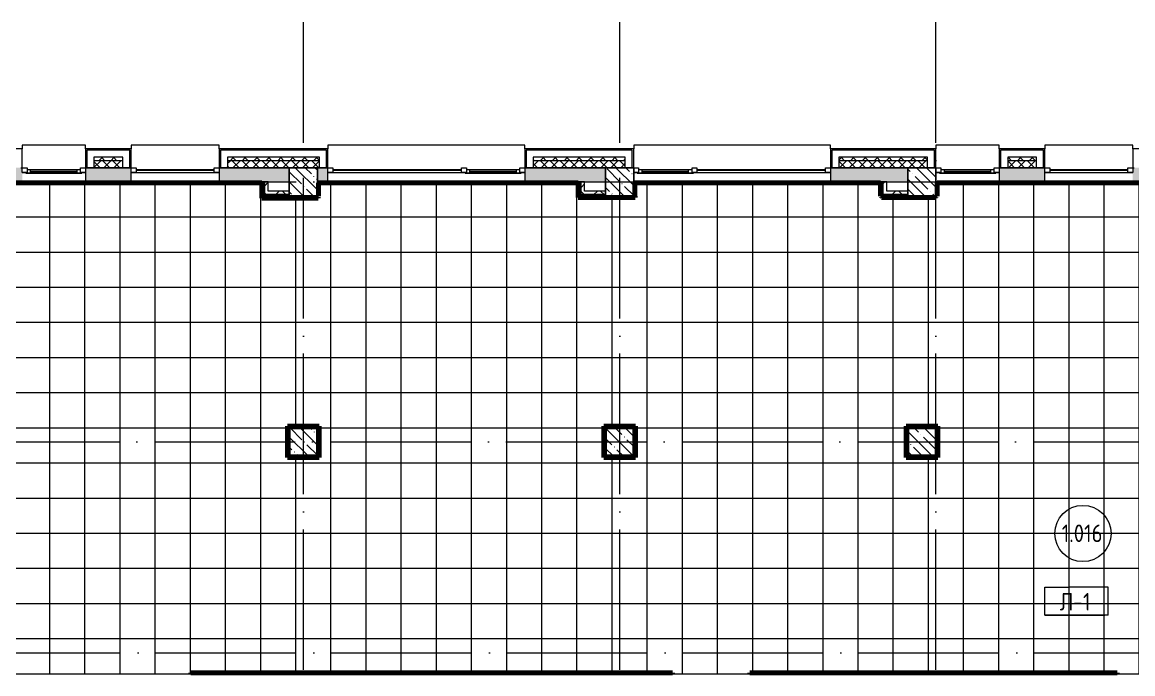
# Model space of a CAD drawing. Header units: millimetres. Extents: x -4370 to 196781, y -4577 to 61202.
# Drawn here: x 37050 to 52850, y 51375 to 60645 of the extents above; entities that cross this region are included whole.
import ezdxf

# ---------------------------------------------------------------- set-up
doc = ezdxf.new("R2010")
doc.units = ezdxf.units.MM
doc.linetypes.add('ADSK_Линия сетки', pattern=[2500, 2000, -250, 0, -250])
for name, color, linetype, lineweight in [('A-AREA-____-IDEN', 2, 'Continuous', 20), ('A-FLOR-____-IDEN', 11, 'Continuous', 20), ('A-FLOR-____-PATT', 8, 'Continuous', 9), ('A-GLAZ-____-MCUT', 151, 'Continuous', 9), ('A-GLAZ-____-OTLN', 151, 'Continuous', 9), ('A-WALL-____-MCUT', 113, 'Continuous', 9), ('A-WALL-____-PATT', 111, 'Continuous', 9), ('A-WALL-FNSH-MCUT', 113, 'Continuous', 9), ('I-WALL-____-OTLN', 2, 'Continuous', 9), ('S-COLS-____-MCUT', 52, 'Continuous', 9), ('S-COLS-____-OTLN', 52, 'Continuous', 9), ('S-GRID-____-OTLN', 1, 'Continuous', 9)]:
    doc.layers.add(name, color=color, linetype=linetype, lineweight=lineweight)
doc.styles.add('GOST Common_1', font='GOST_Common.ttf', dxfattribs={"width": 0.9, "height": 250})
pattern_1 = [(135, (0, 0), (-142.5612, -142.5612), []), (135, (142.56, 0), (-142.5612, -142.5612), [252.016, -50.403, 3.353, -47.05])]
pattern_2 = [(45, (0, 0), (-141.42136, 141.42136), []), (135, (0, 0), (-141.42136, -141.42136), [])]

# ---------------------------------------------------------------- blocks, each defined once
blk = doc.blocks.new('Окно_СКБ_2Ст1 - Окно_СКБ_2Ст_2800_ОК11Л-29018712-О_АИ_ПП_0_000_Целиком')
at = {"layer": 'A-GLAZ-____-MCUT', "color": 90}
for p, q in [((-1400, -195), (-1400, -125)), ((-1400, -125), (-1330, -125)), ((-1330, -125), (-1330, -195)), ((-570, -155), (-1330, -155)), ((-1330, -155), (-1330, -195)), ((-1280, -205), (-1280, -155)), ((-620, -205), (-620, -155)), ((-570, -195), (-570, -125)), ((-570, -125), (-500, -125)), ((-570, -195), (-570, -155)), ((-500, -125), (-500, -195)), ((1330, -195), (1330, -125)), ((1330, -125), (1400, -125)), ((1400, -125), (1400, -195)), ((-1330, -195), (-1400, -195)), ((-1330, -195), (-1350, -195)), ((-1350, -195), (-1350, -205)), ((-1350, -205), (-550, -205)), ((-550, -205), (-1350, -205)), ((-500, -195), (-570, -195)), ((-550, -195), (-570, -195)), ((-550, -205), (-550, -195)), ((1400, -195), (1330, -195))]:
    blk.add_line(p, q, dxfattribs=at)
at = {"layer": 'A-GLAZ-____-MCUT', "color": 10, "lineweight": 5}
for p, q in [((1330, -155), (-500, -155)), ((-1280, -175), (-620, -175)), ((-620, -185), (-1280, -185)), ((1330, -165), (-500, -165))]:
    blk.add_line(p, q, dxfattribs=at)
at = {"layer": 'A-GLAZ-____-OTLN', "color": 10, "lineweight": 5}
for p, q in [((-1400, -195), (-1350, -195)), ((-550, -195), (1400, -195))]:
    blk.add_line(p, q, dxfattribs=at)
blk = doc.blocks.new('Окно_СКБ_1Ст1 - 120_Окно_СКБ_1Ст_900_ОК3л-V5-О_АИ_ПП_0_000_Целиком')
at = {"layer": 'A-GLAZ-____-MCUT', "color": 90}
for p, q in [((-450, -195), (-450, -125)), ((-450, -125), (-380, -125)), ((-380, -125), (-380, -195)), ((380, -155), (-380, -155)), ((-380, -155), (-380, -195)), ((-330, -205), (-330, -155)), ((330, -205), (330, -155)), ((380, -195), (380, -125)), ((380, -125), (450, -125)), ((380, -195), (380, -155)), ((450, -125), (450, -195)), ((-380, -195), (-450, -195)), ((-380, -195), (-400, -195)), ((-400, -195), (-400, -205)), ((-400, -205), (400, -205)), ((400, -205), (-400, -205)), ((450, -195), (380, -195)), ((400, -195), (380, -195)), ((400, -205), (400, -195))]:
    blk.add_line(p, q, dxfattribs=at)
at = {"layer": 'A-GLAZ-____-MCUT', "color": 10, "lineweight": 5}
for p, q in [((-330, -175), (330, -175)), ((330, -185), (-330, -185))]:
    blk.add_line(p, q, dxfattribs=at)
at = {"layer": 'A-GLAZ-____-OTLN', "color": 10, "lineweight": 5}
for p, q in [((-450, -195), (-400, -195)), ((400, -195), (450, -195))]:
    blk.add_line(p, q, dxfattribs=at)
blk = doc.blocks.new('Окно_СКБ_1Ст1 - 120_Окно_СКБ_1Ст_1250_ОК14Л-29018784-О_АИ_ПП_0_000_Целиком')
at = {"layer": 'A-GLAZ-____-MCUT', "color": 90}
for p, q in [((-625, -195), (-625, -125)), ((-625, -125), (-555, -125)), ((-555, -125), (-555, -195)), ((555, -195), (555, -125)), ((555, -125), (625, -125)), ((625, -125), (625, -195)), ((-555, -195), (-625, -195)), ((625, -195), (555, -195))]:
    blk.add_line(p, q, dxfattribs=at)
at = {"layer": 'A-GLAZ-____-MCUT', "color": 10, "lineweight": 5}
for p, q in [((555, -155), (-555, -155)), ((555, -165), (-555, -165))]:
    blk.add_line(p, q, dxfattribs=at)
at = {"layer": 'A-GLAZ-____-OTLN', "color": 10, "lineweight": 5}
blk.add_line((-625, -195), (625, -195), dxfattribs=at)
blk = doc.blocks.new('Окно_СКБ_2Ст1 - Окно_СКБ_2Ст_2800_ОК11-29018754-О_АИ_ПП_0_000_Целиком')
at = {"layer": 'A-GLAZ-____-MCUT', "color": 90}
for p, q in [((-1400, -195), (-1400, -125)), ((-1400, -125), (-1330, -125)), ((-1330, -125), (-1330, -195)), ((500, -195), (500, -125)), ((500, -125), (570, -125)), ((570, -125), (570, -195)), ((1330, -155), (570, -155)), ((570, -155), (570, -195)), ((620, -205), (620, -155)), ((1280, -205), (1280, -155)), ((1330, -195), (1330, -125)), ((1330, -125), (1400, -125)), ((1330, -195), (1330, -155)), ((1400, -125), (1400, -195)), ((-1330, -195), (-1400, -195)), ((570, -195), (500, -195)), ((570, -195), (550, -195)), ((550, -195), (550, -205)), ((550, -205), (1350, -205)), ((1350, -205), (550, -205)), ((1400, -195), (1330, -195)), ((1350, -195), (1330, -195)), ((1350, -205), (1350, -195))]:
    blk.add_line(p, q, dxfattribs=at)
at = {"layer": 'A-GLAZ-____-MCUT', "color": 10, "lineweight": 5}
for p, q in [((500, -155), (-1330, -155)), ((500, -165), (-1330, -165)), ((620, -175), (1280, -175)), ((1280, -185), (620, -185))]:
    blk.add_line(p, q, dxfattribs=at)
at = {"layer": 'A-GLAZ-____-OTLN', "color": 10, "lineweight": 5}
for p, q in [((-1400, -195), (550, -195)), ((1350, -195), (1400, -195))]:
    blk.add_line(p, q, dxfattribs=at)
blk = doc.blocks.new('Окно_СКБ_1Ст1 - 120_Окно_СКБ_1Ст_900_ОК3л-29018700-О_АИ_ПП_0_000_Целиком')
at = {"layer": 'A-GLAZ-____-MCUT', "color": 90}
for p, q in [((-450, -195), (-450, -125)), ((-450, -125), (-380, -125)), ((-380, -125), (-380, -195)), ((380, -155), (-380, -155)), ((-380, -155), (-380, -195)), ((-330, -205), (-330, -155)), ((330, -205), (330, -155)), ((380, -195), (380, -125)), ((380, -125), (450, -125)), ((380, -195), (380, -155)), ((450, -125), (450, -195)), ((-380, -195), (-450, -195)), ((-380, -195), (-400, -195)), ((-400, -195), (-400, -205)), ((-400, -205), (400, -205)), ((400, -205), (-400, -205)), ((450, -195), (380, -195)), ((400, -195), (380, -195)), ((400, -205), (400, -195))]:
    blk.add_line(p, q, dxfattribs=at)
at = {"layer": 'A-GLAZ-____-MCUT', "color": 10, "lineweight": 5}
for p, q in [((-330, -175), (330, -175)), ((330, -185), (-330, -185))]:
    blk.add_line(p, q, dxfattribs=at)
at = {"layer": 'A-GLAZ-____-OTLN', "color": 10, "lineweight": 5}
for p, q in [((-450, -195), (-400, -195)), ((400, -195), (450, -195))]:
    blk.add_line(p, q, dxfattribs=at)
blk = doc.blocks.new('Окно_СКБ_1Ст1 - 120_Окно_СКБ_1Ст_1250_ОК14Л-V8-О_АИ_ПП_0_000_Целиком')
at = {"layer": 'A-GLAZ-____-MCUT', "color": 90}
for p, q in [((-625, -195), (-625, -125)), ((-625, -125), (-555, -125)), ((-555, -125), (-555, -195)), ((555, -195), (555, -125)), ((555, -125), (625, -125)), ((625, -125), (625, -195)), ((-555, -195), (-625, -195)), ((625, -195), (555, -195))]:
    blk.add_line(p, q, dxfattribs=at)
at = {"layer": 'A-GLAZ-____-MCUT', "color": 10, "lineweight": 5}
for p, q in [((555, -155), (-555, -155)), ((555, -165), (-555, -165))]:
    blk.add_line(p, q, dxfattribs=at)
at = {"layer": 'A-GLAZ-____-OTLN', "color": 10, "lineweight": 5}
blk.add_line((-625, -195), (625, -195), dxfattribs=at)
blk = doc.blocks.new('WNW_Отлив1 - Отлив_металлический 2-28596055-О_АИ_ПП_0_000_Целиком')
at = {"layer": 'A-GLAZ-____-OTLN', "color": 10, "lineweight": 5}
for p, q in [((450, 320), (-450, 320)), ((-450, 320), (-450, 270)), ((450, 270), (450, 320))]:
    blk.add_line(p, q, dxfattribs=at)
blk = doc.blocks.new('WNW_Отлив1 - Отлив_металлический 2-28596384-О_АИ_ПП_0_000_Целиком')
at = {"layer": 'A-GLAZ-____-OTLN', "color": 10, "lineweight": 5}
for p, q in [((1400, 320), (-1400, 320)), ((-1400, 320), (-1400, 270)), ((1400, 270), (1400, 320))]:
    blk.add_line(p, q, dxfattribs=at)
blk = doc.blocks.new('WNW_Отлив1 - Отлив_металлический 2-28598996-О_АИ_ПП_0_000_Целиком')
at = {"layer": 'A-GLAZ-____-OTLN', "color": 10, "lineweight": 5}
for p, q in [((625, 320), (-625, 320)), ((-625, 320), (-625, 270)), ((625, 270), (625, 320))]:
    blk.add_line(p, q, dxfattribs=at)
blk = doc.blocks.new('BSC_Колонна _Прямоугольная - 400x400-V22-О_АИ_ПП_0_000_Целиком')
at = {"layer": 'S-COLS-____-OTLN', "lineweight": 5}
h = blk.add_hatch(dxfattribs=at)
h.set_pattern_fill('FP_47', color=256, style=0, pattern_type=2)
h.set_pattern_definition([(135, (-41049.98, -54675), (-142.5619, -142.5619), []), (135, (-40907.42, -54675), (-142.5619, -142.5619), [252.016, -50.403, 3.353, -47.05])])
h.paths.add_polyline_path([(-200, -200), (200, -200), (200, 200), (-200, 200), (-200, 125)])
at = {"layer": 'S-COLS-____-MCUT', "color": 130, "lineweight": 25}
for p, q in [((200, 200), (-200, 200)), ((-200, 200), (-200, -200)), ((200, -200), (200, 200)), ((-200, -200), (200, -200))]:
    blk.add_line(p, q, dxfattribs=at)
blk = doc.blocks.new('BSC_Колонна _Прямоугольная - 400x400-V23-О_АИ_ПП_0_000_Целиком')
at = {"layer": 'S-COLS-____-OTLN', "lineweight": 5}
h = blk.add_hatch(dxfattribs=at)
h.set_pattern_fill('FP_48', color=256, style=0, pattern_type=2)
h.set_pattern_definition([(135, (-45549.98, -54675), (-142.5619, -142.5619), []), (135, (-45407.42, -54675), (-142.5619, -142.5619), [252.016, -50.403, 3.353, -47.05])])
h.paths.add_polyline_path([(-200, -200), (200, -200), (200, 200), (-200, 200), (-200, 125)])
at = {"layer": 'S-COLS-____-MCUT', "color": 130, "lineweight": 25}
for p, q in [((200, 200), (-200, 200)), ((-200, 200), (-200, -200)), ((200, -200), (200, 200)), ((-200, -200), (200, -200))]:
    blk.add_line(p, q, dxfattribs=at)
blk = doc.blocks.new('BSC_Колонна _Прямоугольная - 400x400-V24-О_АИ_ПП_0_000_Целиком')
at = {"layer": 'S-COLS-____-OTLN', "lineweight": 5}
h = blk.add_hatch(dxfattribs=at)
h.set_pattern_fill('FP_49', color=256, style=0, pattern_type=2)
h.set_pattern_definition([(135, (-49849.98, -54675), (-142.5619, -142.5619), []), (135, (-49707.42, -54675), (-142.5619, -142.5619), [252.016, -50.403, 3.353, -47.05])])
h.paths.add_polyline_path([(-200, -200), (200, -200), (200, 200), (-200, 200), (-200, 125)])
at = {"layer": 'S-COLS-____-MCUT', "color": 130, "lineweight": 25}
for p, q in [((200, 200), (-200, 200)), ((-200, 200), (-200, -200)), ((200, -200), (200, 200)), ((-200, -200), (200, -200))]:
    blk.add_line(p, q, dxfattribs=at)
blk = doc.blocks.new('0083_СОШ675_АР_R22_rvt-1-О_АИ_ПП_0_000_Целиком')
at = {"layer": 'A-WALL-____-PATT', "lineweight": 5}
h = blk.add_hatch(dxfattribs=at)
h.set_pattern_fill('FP_1', color=10, style=0, pattern_type=2)
h.set_pattern_definition([(135, (0, 0), (-84.85281, -84.85281), []), (225, (0, 0), (84.85281, -84.85281), [])])
h.paths.add_polyline_path([(69058, 58675), (69260, 58675), (69260, 58725), (63140, 58725), (63140, 58675), (67816, 58675)])
h.paths.add_polyline_path([(61700, 58675), (61700, 58725), (61290, 58725), (61290, 58675), (61607, 58675)])
h.paths.add_polyline_path([(60150, 58675), (60150, 58725), (52970, 58725), (52970, 58675), (59123, 58675)])
h.paths.add_polyline_path([(51480, 58675), (51480, 58725), (51070, 58725), (51070, 58675)])
h.paths.add_polyline_path([(49809, 58675), (49930, 58675), (49930, 58725), (48670, 58725), (48670, 58675), (49188, 58675)])
h.paths.add_polyline_path([(45630, 58675), (45630, 58725), (44320, 58725), (44320, 58675), (45462, 58675)])
h.paths.add_polyline_path([(41115, 58675), (41280, 58675), (41280, 58725), (39970, 58725), (39970, 58675), (40494, 58675)])
h.paths.add_polyline_path([(35620, 58675), (36930, 58675), (36930, 58725), (35620, 58725)])
h.paths.add_polyline_path([(38070, 58675), (38480, 58675), (38480, 58725), (38070, 58725)])
h.paths.add_polyline_path([(32580, 58675), (32580, 58725), (31270, 58725), (31270, 58675), (31801, 58675)])
h.paths.add_polyline_path([(28230, 58675), (28230, 58725), (24015, 58725), (24015, 58675), (28075, 58675)])
h.paths.add_polyline_path([(22525, 58675), (22525, 58725), (22025, 58725), (22025, 58675), (22487, 58675)])
h.paths.add_polyline_path([(20885, 58675), (20885, 58725), (13340, 58725), (13340, 58675), (19382, 58675)])
h = blk.add_hatch(dxfattribs=at)
h.set_pattern_fill('FP_6', color=10, style=0, pattern_type=2)
h.set_pattern_definition([(45, (0, 0), (-70.71068, 70.71068), []), (135, (0, 0), (-70.71068, -70.71068), [])])
h.paths.add_polyline_path([(69260, 58575), (69260, 58675), (63140, 58675), (63140, 58575), (69058, 58575)])
h.paths.add_polyline_path([(61700, 58575), (61700, 58675), (61290, 58675), (61290, 58575), (61607, 58575)])
h.paths.add_polyline_path([(60150, 58575), (60150, 58675), (52970, 58675), (52970, 58575), (59250, 58575)])
h.paths.add_polyline_path([(51070, 58575), (51480, 58575), (51480, 58675), (51070, 58675)])
h.paths.add_polyline_path([(49809, 58575), (49930, 58575), (49930, 58675), (48670, 58675), (48670, 58575), (49650, 58575)])
h.paths.add_polyline_path([(45630, 58575), (45630, 58675), (44320, 58675), (44320, 58575), (45462, 58575)])
h.paths.add_polyline_path([(40850, 58575), (41280, 58575), (41280, 58675), (39970, 58675), (39970, 58575), (40494, 58575)])
h.paths.add_polyline_path([(38070, 58575), (38480, 58575), (38480, 58675), (38070, 58675)])
h.paths.add_polyline_path([(36350, 58575), (36930, 58575), (36930, 58675), (35620, 58675), (35620, 58575), (36148, 58575)])
h.paths.add_polyline_path([(32580, 58575), (32580, 58675), (31270, 58675), (31270, 58575), (31801, 58575)])
h.paths.add_polyline_path([(28230, 58575), (28230, 58675), (24015, 58675), (24015, 58575), (28075, 58575)])
h.paths.add_polyline_path([(22025, 58575), (22525, 58575), (22525, 58675), (22025, 58675)])
h.paths.add_polyline_path([(20885, 58575), (20885, 58675), (13500, 58675), (13500, 58575), (19382, 58575)])
h = blk.add_hatch(dxfattribs=at)
h.set_pattern_fill('FP_5', color=10, style=0, pattern_type=2)
h.set_pattern_definition([(50, (0, 0), (364.3679, -31.8783), [38.1, -419.1]), (355, (0, 0), (-70.4859, 382.1133), [30.48, -335.28]), (100.451, (30.36, -2.66), (293.885, 350.2334), [32.38, -356.18]), (46.184, (0, 101.6), (542.1585, -84.0858), [57.15, -628.65]), (96.636, (45.2, 94.6), (474.805, 494.8554), [48.57, -534.27]), (351.184, (0, 101.6), (474.8102, 494.85), [45.72, -502.92]), (21, (50.8, 76.2), (303.2285, -204.5305), [38.1, -419.1]), (326, (50.8, 76.2), (123.6039, 368.376), [30.48, -335.28]), (71.451, (76.07, 59.16), (426.8341, 163.8427), [32.38, -356.18]), (37.5, (0, 0), (6.17665, 169.11015), [16.764, -314.452, 16.764, -323.596, -336.55]), (37.5, (0, 0), (6.17665, 169.11015), [-671.576, 16.764, -319.786]), (7.5, (0, 0), (133.63888, 200.3615), [16.764, -177.292, 16.764, -306.832, -128.27]), (7.5, (0, 0), (133.63888, 200.3615), [-517.652, 16.764, -111.506]), (327.5, (-113.28, 0), (271.18182, -11.45836), [16.764, -110.236, 16.764, -379.476, -525.78]), (327.5, (-113.28, 0), (271.18182, -11.45836), [-523.24, 16.764, -509.016]), (317.5, (-164.08, 0), (296.2585, 50.85285), [16.764, -148.336, 16.764, -246.38, -373.38]), (317.5, (-164.08, 0), (296.2585, 50.85285), [-428.244, 16.764, -356.616])])
h.paths.add_polyline_path([(69050, 58375), (69050, 58575), (63750, 58575), (63750, 58375), (67816, 58375)])
h.paths.add_polyline_path([(63350, 58375), (63350, 58575), (63020, 58575), (63020, 58375), (63159, 58375)])
h.paths.add_polyline_path([(61820, 58375), (61820, 58575), (61170, 58575), (61170, 58375), (61665, 58375)])
h.paths.add_polyline_path([(60270, 58375), (60270, 58575), (59250, 58575), (59250, 58375)])
h.paths.add_polyline_path([(58850, 58375), (58850, 58575), (54750, 58575), (54750, 58375), (56639, 58375)])
h.paths.add_polyline_path([(54350, 58375), (54350, 58575), (52850, 58575), (52850, 58375), (54155, 58375)])
h.paths.add_polyline_path([(51600, 58375), (51600, 58575), (50950, 58575), (50950, 58375), (51050, 58375)])
h.paths.add_polyline_path([(49650, 58375), (49650, 58575), (48550, 58575), (48550, 58375), (49188, 58375)])
h.paths.add_polyline_path([(45350, 58375), (45350, 58575), (44200, 58575), (44200, 58375), (44220, 58375)])
h.paths.add_polyline_path([(41400, 58375), (41400, 58575), (41250, 58575), (41250, 58375)])
h.paths.add_polyline_path([(40850, 58375), (40850, 58575), (39850, 58575), (39850, 58375), (40494, 58375)])
h.paths.add_polyline_path([(38600, 58375), (38600, 58575), (37950, 58575), (37950, 58375), (38011, 58375)])
h.paths.add_polyline_path([(37050, 58375), (37050, 58575), (36350, 58575), (36350, 58375), (36769, 58375)])
h.paths.add_polyline_path([(35950, 58375), (35950, 58575), (35500, 58575), (35500, 58375), (35527, 58375)])
h.paths.add_polyline_path([(32700, 58375), (32700, 58575), (31725, 58575), (31725, 58375), (31801, 58375)])
h = blk.add_hatch(dxfattribs=at)
h.set_pattern_fill('FP_56', color=252, style=0, pattern_type=2)
h.set_pattern_definition(pattern_2)
h.paths.add_polyline_path([(40550, 58193), (40550, 58375), (40500, 58375), (40500, 58193)])
h = blk.add_hatch(dxfattribs=at)
h.set_pattern_fill('FP_56', color=252, style=0, pattern_type=2)
h.set_pattern_definition(pattern_2)
h.paths.add_polyline_path([(45050, 58193), (45050, 58375), (45000, 58375), (45000, 58193)])
h = blk.add_hatch(dxfattribs=at)
h.set_pattern_fill('FP_56', color=252, style=0, pattern_type=2)
h.set_pattern_definition(pattern_2)
h.paths.add_polyline_path([(49300, 58193), (49350, 58193), (49350, 58375), (49300, 58375), (49300, 58265)])
h = blk.add_hatch(dxfattribs=at)
h.set_pattern_fill('FP_56', color=252, style=0, pattern_type=2)
h.set_pattern_definition(pattern_2)
h.paths.add_polyline_path([(40850, 58193), (40850, 58243), (40550, 58243), (40550, 58193)])
h = blk.add_hatch(dxfattribs=at)
h.set_pattern_fill('FP_56', color=252, style=0, pattern_type=2)
h.set_pattern_definition(pattern_2)
h.paths.add_polyline_path([(45350, 58193), (45350, 58243), (45050, 58243), (45050, 58193)])
h = blk.add_hatch(dxfattribs=at)
h.set_pattern_fill('FP_56', color=252, style=0, pattern_type=2)
h.set_pattern_definition(pattern_2)
h.paths.add_polyline_path([(49650, 58193), (49650, 58243), (49350, 58243), (49350, 58193)])
at = {"layer": 'S-COLS-____-OTLN', "lineweight": 5}
h = blk.add_hatch(dxfattribs=at)
h.set_pattern_fill('FP_3', color=256, style=0, pattern_type=2)
h.set_pattern_definition(pattern_1)
h.paths.add_polyline_path([(40850, 58175), (41250, 58175), (41250, 58575), (40850, 58575), (40850, 58265)])
h = blk.add_hatch(dxfattribs=at)
h.set_pattern_fill('FP_3', color=256, style=0, pattern_type=2)
h.set_pattern_definition(pattern_1)
h.paths.add_polyline_path([(45350, 58175), (45750, 58175), (45750, 58575), (45350, 58575), (45350, 58265)])
h = blk.add_hatch(dxfattribs=at)
h.set_pattern_fill('FP_3', color=256, style=0, pattern_type=2)
h.set_pattern_definition(pattern_1)
h.paths.add_polyline_path([(49650, 58175), (50050, 58175), (50050, 58575), (49650, 58575), (49650, 58265)])
at = {"layer": 'A-WALL-____-MCUT', "color": 10, "lineweight": 5}
for p, q in [((37970, 58825), (37970, 58575)), ((38580, 58825), (37970, 58825)), ((38580, 58575), (38580, 58825)), ((39870, 58825), (39870, 58575)), ((41380, 58825), (39870, 58825)), ((41380, 58575), (41380, 58825)), ((44220, 58825), (44220, 58575)), ((45730, 58825), (44220, 58825)), ((45730, 58575), (45730, 58825)), ((48570, 58825), (48570, 58575)), ((50030, 58825), (48570, 58825)), ((50030, 58575), (50030, 58825)), ((50970, 58825), (50970, 58575)), ((51580, 58825), (50970, 58825)), ((51580, 58575), (51580, 58825)), ((38070, 58725), (38070, 58675)), ((38480, 58725), (38070, 58725)), ((38070, 58675), (38070, 58575)), ((38480, 58675), (38070, 58675)), ((38480, 58675), (38480, 58725)), ((38480, 58575), (38480, 58675)), ((39970, 58725), (39970, 58675)), ((41280, 58725), (39970, 58725)), ((39970, 58675), (39970, 58575)), ((41280, 58675), (39970, 58675)), ((41280, 58675), (41280, 58725)), ((41280, 58575), (41280, 58675)), ((44320, 58725), (44320, 58675)), ((45630, 58725), (44320, 58725)), ((44320, 58675), (44320, 58575)), ((45630, 58675), (44320, 58675)), ((45630, 58675), (45630, 58725)), ((45630, 58575), (45630, 58675)), ((48670, 58725), (48670, 58675)), ((49930, 58725), (48670, 58725)), ((48670, 58675), (48670, 58575)), ((49930, 58675), (48670, 58675)), ((49930, 58675), (49930, 58725)), ((49930, 58575), (49930, 58675)), ((51070, 58725), (51070, 58675)), ((51480, 58725), (51070, 58725)), ((51070, 58675), (51070, 58575)), ((51480, 58675), (51070, 58675)), ((51480, 58675), (51480, 58725)), ((51480, 58575), (51480, 58675)), ((40850, 58375), (40850, 58575)), ((41250, 58575), (41250, 58375)), ((45350, 58375), (45350, 58575)), ((49650, 58375), (49650, 58575)), ((40487, 58181), (40487, 58375)), ((44987, 58181), (44987, 58375)), ((49287, 58181), (49287, 58375)), ((40500, 58181), (40487, 58181)), ((40550, 58181), (40500, 58181)), ((40850, 58181), (40550, 58181)), ((45000, 58181), (44987, 58181)), ((45050, 58181), (45000, 58181)), ((45350, 58181), (45050, 58181)), ((49300, 58181), (49287, 58181)), ((49350, 58181), (49300, 58181)), ((49650, 58181), (49350, 58181))]:
    blk.add_line(p, q, dxfattribs=at)
at = {"layer": 'A-WALL-____-MCUT', "color": 50, "lineweight": 13}
for p, q in [((37030, 58575), (37050, 58575)), ((37950, 58575), (37950, 58375)), ((37970, 58575), (37950, 58575)), ((37950, 58575), (37970, 58575)), ((38070, 58575), (37970, 58575)), ((37970, 58575), (38070, 58575)), ((38480, 58575), (38070, 58575)), ((38070, 58575), (38480, 58575)), ((38580, 58575), (38480, 58575)), ((38480, 58575), (38580, 58575)), ((38600, 58575), (38580, 58575)), ((38580, 58575), (38600, 58575)), ((38600, 58375), (38600, 58575)), ((39850, 58575), (39850, 58375)), ((39870, 58575), (39850, 58575)), ((39850, 58575), (39870, 58575)), ((39970, 58575), (39870, 58575)), ((39870, 58575), (39970, 58575)), ((40850, 58575), (39970, 58575)), ((39970, 58575), (40850, 58575)), ((41280, 58575), (41250, 58575)), ((41250, 58575), (41280, 58575)), ((41380, 58575), (41280, 58575)), ((41280, 58575), (41380, 58575)), ((41400, 58575), (41380, 58575)), ((41380, 58575), (41400, 58575)), ((41400, 58375), (41400, 58575)), ((44200, 58575), (44200, 58375)), ((44220, 58575), (44200, 58575)), ((44200, 58575), (44220, 58575)), ((44320, 58575), (44220, 58575)), ((44220, 58575), (44320, 58575)), ((45350, 58575), (44320, 58575)), ((44320, 58575), (45350, 58575)), ((48550, 58575), (48550, 58375)), ((48570, 58575), (48550, 58575)), ((48550, 58575), (48570, 58575)), ((48670, 58575), (48570, 58575)), ((48570, 58575), (48670, 58575)), ((49650, 58575), (48670, 58575)), ((48670, 58575), (49650, 58575)), ((50950, 58575), (50950, 58375)), ((50970, 58575), (50950, 58575)), ((50950, 58575), (50970, 58575)), ((51070, 58575), (50970, 58575)), ((50970, 58575), (51070, 58575)), ((51480, 58575), (51070, 58575)), ((51070, 58575), (51480, 58575)), ((51580, 58575), (51480, 58575)), ((51480, 58575), (51580, 58575)), ((51600, 58575), (51580, 58575)), ((51580, 58575), (51600, 58575)), ((51600, 58375), (51600, 58575)), ((52850, 58575), (52870, 58575)), ((37950, 58375), (38600, 58375)), ((39850, 58375), (40850, 58375)), ((40550, 58375), (40500, 58375)), ((40500, 58193), (40500, 58375)), ((40550, 58243), (40550, 58375)), ((41250, 58375), (41400, 58375)), ((44200, 58375), (45350, 58375)), ((45050, 58375), (45000, 58375)), ((45000, 58193), (45000, 58375)), ((45050, 58243), (45050, 58375)), ((48550, 58375), (49650, 58375)), ((49350, 58375), (49300, 58375)), ((49300, 58193), (49300, 58375)), ((49350, 58243), (49350, 58375)), ((50950, 58375), (51600, 58375)), ((40550, 58193), (40500, 58193)), ((40850, 58243), (40550, 58243)), ((40850, 58193), (40550, 58193)), ((40850, 58193), (40850, 58243)), ((45050, 58193), (45000, 58193)), ((45350, 58243), (45050, 58243)), ((45350, 58193), (45050, 58193)), ((45350, 58193), (45350, 58243)), ((49350, 58193), (49300, 58193)), ((49650, 58243), (49350, 58243)), ((49650, 58193), (49350, 58193)), ((49650, 58193), (49650, 58243))]:
    blk.add_line(p, q, dxfattribs=at)
at = {"layer": 'A-WALL-____-MCUT', "color": 90}
for p, q in [((40850, 58575), (41250, 58575)), ((45350, 58575), (45630, 58575)), ((49650, 58575), (49930, 58575))]:
    blk.add_line(p, q, dxfattribs=at)
at = {"layer": 'A-WALL-FNSH-MCUT', "color": 90}
for p, q in [((37050, 58845), (35500, 58845)), ((37050, 58575), (37050, 58845)), ((38600, 58845), (37950, 58845)), ((37950, 58845), (37950, 58575)), ((38600, 58575), (38600, 58845)), ((41400, 58845), (39850, 58845)), ((39850, 58845), (39850, 58575)), ((41400, 58575), (41400, 58845)), ((45750, 58845), (44200, 58845)), ((44200, 58845), (44200, 58575)), ((45750, 58575), (45750, 58845)), ((50050, 58845), (48550, 58845)), ((48550, 58845), (48550, 58575)), ((50050, 58575), (50050, 58845)), ((51600, 58845), (50950, 58845)), ((50950, 58845), (50950, 58575)), ((51600, 58575), (51600, 58845)), ((60270, 58845), (52850, 58845)), ((52850, 58845), (52850, 58575)), ((45630, 58575), (45730, 58575)), ((45730, 58575), (45750, 58575)), ((49930, 58575), (50030, 58575)), ((50030, 58575), (50050, 58575)), ((40475, 58375), (40475, 58168)), ((40487, 58375), (40475, 58375)), ((40500, 58375), (40487, 58375)), ((44975, 58375), (44975, 58168)), ((44987, 58375), (44975, 58375)), ((45000, 58375), (44987, 58375)), ((49275, 58375), (49275, 58168)), ((49287, 58375), (49275, 58375)), ((49300, 58375), (49287, 58375)), ((40475, 58168), (40487, 58168)), ((40487, 58168), (40500, 58168)), ((40500, 58168), (40550, 58168)), ((40550, 58168), (40850, 58168)), ((40850, 58181), (40850, 58193)), ((40850, 58168), (40850, 58181)), ((44975, 58168), (44987, 58168)), ((44987, 58168), (45000, 58168)), ((45000, 58168), (45050, 58168)), ((45050, 58168), (45350, 58168)), ((45350, 58181), (45350, 58193)), ((45350, 58168), (45350, 58181)), ((49275, 58168), (49287, 58168)), ((49287, 58168), (49300, 58168)), ((49300, 58168), (49350, 58168)), ((49350, 58168), (49650, 58168)), ((49650, 58181), (49650, 58193)), ((49650, 58168), (49650, 58181))]:
    blk.add_line(p, q, dxfattribs=at)
at = {"layer": 'I-WALL-____-OTLN', "color": 90}
for p, q in [((37950, 58375), (37050, 58375)), ((44200, 58375), (41400, 58375)), ((50950, 58375), (50051, 58375)), ((52850, 58375), (51600, 58375))]:
    blk.add_line(p, q, dxfattribs=at)
at = {"layer": 'S-COLS-____-MCUT', "color": 130, "lineweight": 25}
for p, q in [((41250, 58575), (40850, 58575)), ((45750, 58575), (45350, 58575)), ((45750, 58175), (45750, 58575)), ((50050, 58575), (49650, 58575)), ((50050, 58175), (50050, 58575)), ((40850, 58375), (40850, 58175)), ((41250, 58175), (41250, 58375)), ((45350, 58375), (45350, 58175)), ((49650, 58375), (49650, 58175)), ((40850, 58175), (41250, 58175)), ((45350, 58175), (45750, 58175)), ((49650, 58175), (50050, 58175))]:
    blk.add_line(p, q, dxfattribs=at)
at = {"layer": 'S-COLS-____-OTLN', "color": 90}
for p, q in [((40850, 58575), (40850, 58375)), ((41250, 58375), (41250, 58575)), ((45350, 58575), (45350, 58375)), ((49650, 58575), (49650, 58375))]:
    blk.add_line(p, q, dxfattribs=at)
at = {"layer": 'A-GLAZ-____-OTLN', "color": 90, "lineweight": 9}
for name, p in [('WNW_Отлив1 - Отлив_металлический 2-28596055-О_АИ_ПП_0_000_Целиком', (37500, 58575)), ('WNW_Отлив1 - Отлив_металлический 2-28598996-О_АИ_ПП_0_000_Целиком', (39225, 58575)), ('WNW_Отлив1 - Отлив_металлический 2-28596384-О_АИ_ПП_0_000_Целиком', (42800, 58575)), ('WNW_Отлив1 - Отлив_металлический 2-28596384-О_АИ_ПП_0_000_Целиком', (47150, 58575)), ('WNW_Отлив1 - Отлив_металлический 2-28596055-О_АИ_ПП_0_000_Целиком', (50500, 58575)), ('WNW_Отлив1 - Отлив_металлический 2-28598996-О_АИ_ПП_0_000_Целиком', (52225, 58575)), ('Окно_СКБ_1Ст1 - 120_Окно_СКБ_1Ст_900_ОК3л-V5-О_АИ_ПП_0_000_Целиком', (37500, 58700)), ('Окно_СКБ_1Ст1 - 120_Окно_СКБ_1Ст_1250_ОК14Л-29018784-О_АИ_ПП_0_000_Целиком', (39225, 58700)), ('Окно_СКБ_2Ст1 - Окно_СКБ_2Ст_2800_ОК11-29018754-О_АИ_ПП_0_000_Целиком', (42800, 58700)), ('Окно_СКБ_2Ст1 - Окно_СКБ_2Ст_2800_ОК11Л-29018712-О_АИ_ПП_0_000_Целиком', (47150, 58700)), ('Окно_СКБ_1Ст1 - 120_Окно_СКБ_1Ст_900_ОК3л-29018700-О_АИ_ПП_0_000_Целиком', (50500, 58700)), ('Окно_СКБ_1Ст1 - 120_Окно_СКБ_1Ст_1250_ОК14Л-V8-О_АИ_ПП_0_000_Целиком', (52225, 58700))]:
    blk.add_blockref(name, p, dxfattribs=at)
at = {"layer": 'S-COLS-____-OTLN', "color": 90, "lineweight": 9}
for name, p in [('BSC_Колонна _Прямоугольная - 400x400-V22-О_АИ_ПП_0_000_Целиком', (41050, 54675)), ('BSC_Колонна _Прямоугольная - 400x400-V23-О_АИ_ПП_0_000_Целиком', (45550, 54675)), ('BSC_Колонна _Прямоугольная - 400x400-V24-О_АИ_ПП_0_000_Целиком', (49850, 54675))]:
    blk.add_blockref(name, p, dxfattribs=at)
blk = doc.blocks.new('ADSK_Марка_Перекрытие - Типоразмер_ADSK_Марка-158127-О_АИ_ПП_0_000_Целиком')
at = {"layer": 'A-FLOR-____-IDEN'}
for p, q in [((-4.5, 4), (-1, 4)), ((-4.5, 0), (-4.5, 4)), ((4.5, 4), (-1, 4)), ((4.5, 0), (4.5, 4)), ((4.5, 0), (-4.5, 0)), ((-4.5, 0), (4, 0))]:
    blk.add_line(p, q, dxfattribs=at)
blk = doc.blocks.new('ADSK_Марка_Помещение_ОдноЗначение - Номер-159740-О_АИ_ПП_0_000_Целиком')
at = {"layer": 'A-AREA-____-IDEN'}
blk.add_circle((0, 0), 4, dxfattribs=at)

msp = doc.modelspace()

# ---------------------------------------------------------------- hatches: boundary and pattern name
at = {"layer": 'A-FLOR-____-PATT'}
h = msp.add_hatch(dxfattribs=at)
h.set_pattern_fill('FP_146', color=256, style=0, pattern_type=2)
h.set_pattern_definition([(0, (50942.5, 54875), (0, 500), []), (90, (50942.5, 54875), (-500, 3e-14), [])])
h.paths.add_polyline_path([(54550, 51375), (54550.03204, 51374.999414), (55397.141168, 51374.999414)])
h.paths.add_polyline_path([(57684.322171, 51374.999414), (57685, 51375), (57685, 51390), (69250, 51390), (69250, 54660.000586), (67790.022464, 54660.000586), (67790.022464, 54675), (66690.022464, 54675), (66690.022464, 54660.000586), (65920, 54660.000586), (65920, 54830), (64820, 54830), (64820, 54660.000586), (64295, 54660.000586), (64295, 57120.000586), (63334.978664, 57120.000586), (63334.978078, 58145.000586), (63021.949136, 58145.000586), (63021.949136, 58150.000586), (63011.949136, 58150.000586), (63011.949136, 58160.000586), (63006.949136, 58160.000586), (63006.949136, 58360), (61680, 58360), (61680, 58111.248535), (61665, 58111.248535), (61665, 57011.248535), (61680, 57011.248535), (61680, 54660.000586), (59265, 54660.000586), (59265, 54460), (58834.978078, 54460), (58834.978078, 54465), (58824.978078, 54465), (58824.978078, 54475), (58829.978078, 54475), (58829.978078, 54650.000586), (58264.616913, 54650.000586), (58264.616913, 54655.000586), (58259.616913, 54655.000586), (58259.616913, 54660.000586), (54765.038917, 54660.000586), (54765.038917, 54460), (54334.978078, 54460), (54334.978078, 54660.000586), (53465, 54660.000586), (53465, 58153.000586), (53204.695443, 58153.000586), (53204.695443, 58158.000586), (53194.695443, 58158.000586), (53194.695443, 58167.476906), (53189.695443, 58168.033284), (53189.695443, 58360), (50064.978078, 58360), (50063.974776, 58168.000586), (50059.978078, 58168.000586), (50059.978078, 58158.000586), (50049.978078, 58158.000586), (50049.978078, 58153.000586), (49274.73436, 58153.000586), (49274.73436, 58158.000586), (49264.73436, 58158.000586), (49264.73436, 58168.000586), (49259.73436, 58168.000586), (49259.73436, 58360.000586), (45765, 58360.000586), (45765, 58168.000586), (45769.756282, 58168.000586), (45769.756282, 58153.000586), (44959.756282, 58153.000586), (44959.756282, 58360), (41264.978078, 58360), (41264.978078, 58168.000586), (41259.978078, 58168.000586), (41259.978078, 58143.000586), (40459.73436, 58143.000586), (40459.73436, 58360), (36740.243718, 58360), (36740.243718, 58168.316538), (36735.243718, 58168), (36735.243718, 58158), (36725.243718, 58158), (36725.243718, 58153), (35559.756282, 58153), (35559.756282, 58360), (32650, 58360), (32650, 54374.999707), (32435, 54374.999707), (32435, 51675), (32650, 51674.999707), (32651.032219, 51390), (36949.978078, 51390), (36949.978078, 51375), (39449.978078, 51374.999414), (39449.978078, 51390), (46300, 51390), (46300, 51374.999414), (47400, 51374.999414), (47400, 51390), (52630, 51390), (52630, 51374.999414), (53730, 51374.999414), (53730, 51390), (55685, 51390), (55685.005729, 51375), (56639.039198, 51375)])
h.paths.add_polyline_path([(46069.98652, 51374.999414), (46070, 51375), (45770.6, 51375)])
h.paths.add_polyline_path([(49625, 54450), (49625, 54900), (50074.978078, 54900), (50074.978078, 54450), (49640, 54450)])
h.paths.add_polyline_path([(45775, 54450), (45325, 54450), (45325, 54900), (45775, 54900), (45775, 54465)])
h.paths.add_polyline_path([(41275, 54450), (40825, 54450), (40825, 54900), (41275, 54900), (41275, 54465)])
h.paths.add_polyline_path([(36320.01928, 54450), (35924.978078, 54450), (35924.978078, 54900), (36374.978078, 54900), (36374.978078, 54450), (36349.978078, 54450)])
h.paths.add_polyline_path([(63349.978078, 54460), (63335.009976, 54460), (63335.009976, 54875), (63340.009976, 54875), (63340.009976, 54885), (63350.009976, 54885), (63350.009976, 54890), (63750.009976, 54890), (63750.009976, 54885), (63760.009976, 54885), (63760.009976, 54875), (63765.009976, 54874.999414), (63765.009976, 54460), (63378.557199, 54460)])
h.paths.add_polyline_path([(59249.985156, 54475), (59249.998865, 54475.001135), (59249.978078, 54475)])
h.paths.add_polyline_path([(54750.038917, 54475), (54750.036646, 54475.002271), (54749.990093, 54475)])
h.paths.add_polyline_path([(36350, 58168), (36349.978078, 58175), (35950, 58175), (35950, 58168), (36349.978078, 58168)])
h.paths.add_polyline_path([(41249.978078, 58168.000586), (41249.978078, 58175), (40849.978078, 58175), (40849.978078, 58168.000586), (41249.129711, 58168.000586)])
h.paths.add_polyline_path([(50049.978078, 58168.000586), (50049.978078, 58175), (49649.978078, 58175), (49649.978078, 58168.000586), (50049.151586, 58168.000586)])
h.paths.add_polyline_path([(45350, 58168.000586), (45750, 58168.000586), (45749.978078, 58175), (45350, 58175)])
at = {"layer": 'A-WALL-____-PATT'}
h = msp.add_hatch(color=7, dxfattribs=at)
h.paths.add_polyline_path([(40464.73436, 58365), (40464.73436, 58375), (39850, 58375), (39850, 58365)])
h.paths.add_polyline_path([(37050, 58365), (37050, 58375), (36735.243718, 58375), (36735.243718, 58365), (36768.670716, 58365)])
h.paths.add_polyline_path([(37950, 58365), (38600, 58365), (38600, 58375), (37950, 58375)])
for points in [[(40464.73436, 58158.000586), (40474.73436, 58158.000586), (40474.73436, 58375), (40464.73436, 58375), (40464.73436, 58264.940858)], [(41249.978078, 58158.000586), (41259.978078, 58158.000586), (41259.978078, 58375), (41249.978078, 58375), (41249.978078, 58168.000586)], [(44964.756282, 58168.000586), (44974.756282, 58168.000586), (44974.756282, 58375), (44964.756282, 58375), (44964.756282, 58264.940858)], [(45760, 58158.000586), (45760, 58365.000586), (45750, 58365.000586), (45750, 58158.000586)], [(49264.73436, 58365.000586), (49274.73436, 58365.000586), (49274.73436, 58375.000586), (48550, 58375.000586), (48550, 58365.000586), (49187.651018, 58365.000586)], [(49274.73436, 58158.000586), (49274.73436, 58365.000586), (49264.73436, 58365.000586), (49264.73436, 58158.000586)], [(50059.978078, 58158.000586), (50059.978078, 58365), (50049.978078, 58365), (50049.978078, 58158.000586)], [(41249.978078, 58158.000586), (41249.978078, 58168.000586), (40474.73436, 58168.000586), (40474.73436, 58158.000586), (40494.364807, 58158.000586)], [(45750, 58158.000586), (45750, 58168.000586), (44964.756282, 58168.000586), (44964.756282, 58158.000586), (45461.956927, 58158.000586)], [(50049.978078, 58158.000586), (50049.978078, 58168.000586), (49274.73436, 58168.000586), (49274.73436, 58158.000586)], [(40840, 54875), (41250, 54875), (41249.978078, 54884.999452), (40840, 54885)], [(40840, 54465), (40850, 54465), (40849.978078, 54874.999414), (40840, 54875), (40840, 54799.821069)], [(41250, 54475), (41260, 54475), (41260, 54885), (41250, 54885), (41250, 54799.821069)], [(45340, 54875), (45750, 54875), (45749.978078, 54884.999452), (45340, 54885)], [(45340, 54465), (45350, 54465), (45349.978078, 54874.999414), (45340, 54875), (45340, 54799.821069)], [(45750, 54475), (45760, 54475), (45760, 54885), (45750, 54885), (45750, 54799.821069)], [(49649.978078, 54875), (50049.978078, 54875), (50049.978078, 54885), (49640, 54885), (49640, 54875)], [(49640, 54465), (49650, 54465), (49649.978078, 54874.999414), (49640, 54875), (49640, 54799.821069)], [(50049.978078, 54475), (50059.978078, 54475), (50059.978078, 54885), (50049.978078, 54885), (50049.978078, 54799.821069)], [(41249.978078, 54465), (41260, 54465), (41260, 54475), (40850, 54474.999414), (40850, 54465)], [(45749.978078, 54465), (45760, 54465), (45760, 54475), (45350, 54474.999414), (45350, 54465)], [(50049.978078, 54465), (50059.978078, 54465), (50059.978078, 54475), (49650, 54474.999414), (49650, 54465)], [(41170, 51375), (41170, 51385), (39650, 51385), (39650, 51375), (40494.364807, 51375)], [(46070, 51375), (46070, 51385), (41170, 51385), (41170, 51375), (45461.956927, 51375)], [(52430, 51375), (52430, 51385), (47610, 51385), (47610, 51375), (51671.447078, 51375)]]:
    msp.add_hatch(color=7, dxfattribs=at).paths.add_polyline_path(points)
h = msp.add_hatch(color=7, dxfattribs=at)
h.paths.add_polyline_path([(44964.756282, 58365), (44964.756282, 58375), (44200.228974, 58375), (44200.228974, 58365), (44220.058897, 58365)])
h.paths.add_polyline_path([(41400.228974, 58365), (41400.228974, 58375), (41259.978078, 58375), (41259.978078, 58365)])
h = msp.add_hatch(color=7, dxfattribs=at)
h.paths.add_polyline_path([(53194.695443, 58365), (53204.695443, 58365), (53204.695443, 58375), (52850.000002, 58375), (52850.000002, 58365), (52913.345108, 58365)])
h.paths.add_polyline_path([(50950.847806, 58365), (51600.000002, 58365), (51600.000002, 58375), (50950.847806, 58375)])
h = msp.add_hatch(color=7, dxfattribs=at)
h.paths.add_polyline_path([(39650, 51375), (39650, 51385), (39449.978078, 51385), (39449.978078, 51375)])
h.paths.add_polyline_path([(36750, 51375), (36949.978078, 51375), (36949.978078, 51385), (36750, 51385)])
h = msp.add_hatch(color=7, dxfattribs=at)
h.paths.add_polyline_path([(47610, 51375), (47610, 51385), (47400, 51385), (47400, 51375)])
h.paths.add_polyline_path([(46070, 51375), (46300, 51375), (46300, 51385), (46070, 51385)])
h = msp.add_hatch(color=7, dxfattribs=at)
h.paths.add_polyline_path([(53950, 51375), (53950, 51385), (53730, 51385), (53730, 51375)])
h.paths.add_polyline_path([(52430, 51375), (52630, 51375), (52630, 51385), (52430, 51385)])

# ---------------------------------------------------------------- linework, layer by layer
at = {"layer": 'A-WALL-____-MCUT', "color": 7}
for p, q in [((37050, 58375), (36725.243718, 58375)), ((36735.243718, 58365), (37050, 58365)), ((37050, 58365), (37050, 58375)), ((38600, 58375), (37950, 58375)), ((37950, 58375), (37950, 58365)), ((37950, 58365), (38600, 58365)), ((38600, 58365), (38600, 58375)), ((40474.73436, 58375), (39850, 58375)), ((39850, 58375), (39850, 58365)), ((39850, 58365), (40464.73436, 58365)), ((40464.73436, 58365), (40464.73436, 58158.000586)), ((40474.73436, 58168.000586), (40474.73436, 58375)), ((41249.978078, 58375), (41249.978078, 58168.000586)), ((41400.228974, 58375), (41249.978078, 58375)), ((41259.978078, 58158.000586), (41259.978078, 58365)), ((41259.978078, 58365), (41400.228974, 58365)), ((41400.228974, 58365), (41400.228974, 58375)), ((44974.756282, 58375), (44200.228974, 58375)), ((44200.228974, 58375), (44200.228974, 58365)), ((44200.228974, 58365), (44964.756282, 58365)), ((44964.756282, 58365), (44964.756282, 58158.000586)), ((44974.756282, 58168.000586), (44974.756282, 58375)), ((45760, 58365.000586), (45750, 58365.000586)), ((45750, 58365.000586), (45750, 58168.000586)), ((45760, 58158.000586), (45760, 58365.000586)), ((49274.73436, 58375.000586), (48550, 58375.000586)), ((48550, 58375.000586), (48550, 58365.000586)), ((48550, 58365.000586), (49264.73436, 58365.000586)), ((49264.73436, 58365.000586), (49264.73436, 58158.000586)), ((49274.73436, 58168.000586), (49274.73436, 58375.000586)), ((50050.847806, 58375), (50049.978078, 58375)), ((50049.978078, 58375), (50049.978078, 58168.000586)), ((50050.847806, 58365), (50050.847806, 58375)), ((50059.978078, 58365), (50050.847806, 58365)), ((50059.978078, 58158.000586), (50059.978078, 58365)), ((51600.000002, 58375), (50950.847806, 58375)), ((50950.847806, 58375), (50950.847806, 58365)), ((50950.847806, 58365), (51600.000002, 58365)), ((51600.000002, 58365), (51600.000002, 58375)), ((40464.73436, 58158.000586), (41259.978078, 58158.000586)), ((41249.978078, 58168.000586), (40474.73436, 58168.000586)), ((44964.756282, 58158.000586), (45760, 58158.000586)), ((45750, 58168.000586), (44974.756282, 58168.000586)), ((49264.73436, 58158.000586), (50059.978078, 58158.000586)), ((50049.978078, 58168.000586), (49274.73436, 58168.000586)), ((41260, 54885), (40840, 54885)), ((40840, 54885), (40840, 54465)), ((41260, 54465), (41260, 54885)), ((45760, 54885), (45340, 54885)), ((45340, 54885), (45340, 54465)), ((45760, 54465), (45760, 54885)), ((50059.978078, 54885), (49640, 54885)), ((49640, 54885), (49640, 54465)), ((50059.978078, 54465), (50059.978078, 54885)), ((40840, 54465), (41260, 54465)), ((45340, 54465), (45760, 54465)), ((49640, 54465), (50059.978078, 54465)), ((46300, 51385), (39449.978078, 51385)), ((39449.978078, 51385), (39449.978078, 51375)), ((39449.978078, 51375), (46300, 51375)), ((46300, 51375), (46300, 51385)), ((52630, 51385), (47400, 51385)), ((47400, 51385), (47400, 51375)), ((47400, 51375), (52630, 51375)), ((52630, 51375), (52630, 51385))]:
    msp.add_line(p, q, dxfattribs=at)
at = {"layer": 'I-WALL-____-OTLN', "color": 5, "lineweight": 90}
for p, q in [((40459.73436, 58360), (36740.243718, 58360)), ((40459.73436, 58143.000586), (40459.73436, 58360)), ((41264.978078, 58360), (41264.978078, 58168.000586)), ((44959.756282, 58360), (41264.978078, 58360)), ((44959.756282, 58153.000586), (44959.756282, 58360)), ((45765, 58360.000586), (45765, 58168.000586)), ((49259.73436, 58360.000586), (45765, 58360.000586)), ((49259.73436, 58168.000586), (49259.73436, 58360.000586)), ((53189.695443, 58360), (50064.978078, 58360)), ((50064.978078, 58360), (50064.978078, 58168.000586)), ((41259.978078, 58169.976906), (41264.978078, 58169.976906)), ((41259.978078, 58168.000586), (41264.978078, 58168.000586)), ((41259.978078, 58158.000586), (41259.978078, 58143.000586)), ((44959.756282, 58169.976906), (44964.756282, 58169.976906)), ((44959.756282, 58168.000586), (44964.756282, 58168.000586)), ((45769.756282, 58153.000586), (44959.756282, 58153.000586)), ((45760, 58168.000586), (45769.756282, 58168.000586)), ((45769.756282, 58153.000586), (45769.756282, 58168.000586)), ((49259.73436, 58168.000586), (49264.73436, 58168.000586)), ((49274.73436, 58158.000586), (49274.73436, 58153.000586)), ((50049.978078, 58153.000586), (49274.73436, 58153.000586)), ((50049.978078, 58153.000586), (50049.978078, 58158.000586)), ((50059.978078, 58168.000586), (50064.978078, 58168.000586)), ((41259.978078, 58143.000586), (40459.73436, 58143.000586)), ((40825, 54900), (41275, 54900)), ((40825, 54450), (40825, 54900)), ((40835, 54475), (40835, 54875)), ((40840, 54875), (40835, 54875)), ((40850, 54890), (41250, 54890)), ((40850, 54890), (40850, 54885)), ((41250, 54885), (41250, 54890)), ((41265, 54875), (41260, 54875)), ((41265, 54875), (41265, 54475)), ((41275, 54900), (41275, 54450)), ((45325, 54900), (45775, 54900)), ((45325, 54450), (45325, 54900)), ((45335, 54475), (45335, 54875)), ((45340, 54875), (45335, 54875)), ((45350, 54890), (45750, 54890)), ((45350, 54890), (45350, 54885)), ((45750, 54885), (45750, 54890)), ((45765, 54875), (45760, 54875)), ((45765, 54875), (45765, 54475)), ((45775, 54900), (45775, 54450)), ((49625, 54900), (50074.978078, 54900)), ((49625, 54450), (49625, 54900)), ((49635, 54475), (49635, 54875)), ((49640, 54875), (49635, 54875)), ((49650, 54890), (50049.978078, 54890)), ((49650, 54890), (49650, 54885)), ((50049.978078, 54885), (50049.978078, 54890)), ((50064.978078, 54875), (50059.978078, 54875)), ((50064.978078, 54875), (50064.978078, 54475)), ((50074.978078, 54900), (50074.978078, 54450)), ((41275, 54450), (40825, 54450)), ((40835, 54475), (40840, 54475)), ((40850, 54465), (40850, 54460)), ((41250, 54460), (40850, 54460)), ((41250, 54460), (41250, 54465)), ((41260, 54475), (41265, 54475)), ((45775, 54450), (45325, 54450)), ((45335, 54475), (45340, 54475)), ((45350, 54465), (45350, 54460)), ((45750, 54460), (45350, 54460)), ((45750, 54460), (45750, 54465)), ((45760, 54475), (45765, 54475)), ((50074.978078, 54450), (49625, 54450)), ((49635, 54475), (49640, 54475)), ((49650, 54465), (49650, 54460)), ((50049.978078, 54460), (49650, 54460)), ((50049.978078, 54460), (50049.978078, 54465)), ((50059.978078, 54475), (50064.978078, 54475)), ((39449.978078, 51390), (46300, 51390)), ((39449.978078, 51390), (39449.978078, 51385)), ((46300, 51385), (46300, 51390)), ((47400, 51390), (52630, 51390)), ((47400, 51390), (47400, 51385)), ((52630, 51385), (52630, 51390))]:
    msp.add_line(p, q, dxfattribs=at)
at = {"layer": 'I-WALL-____-OTLN'}
for p, q in [((37050, 58375), (37949.999997, 58375)), ((37950, 58365), (37050, 58365)), ((38600, 58375), (39850, 58375)), ((39850, 58365), (38600, 58365)), ((41400.228974, 58375), (44200.228974, 58375)), ((44200.228974, 58365), (41400.228974, 58365)), ((45750, 58375.000586), (48550, 58375.000586)), ((48550, 58365.000586), (45760, 58365.000586)), ((50050.847806, 58375), (50950.000001, 58375)), ((50950.847806, 58365), (50059.978078, 58365)), ((51600.000002, 58375), (52850.000002, 58375)), ((52850.000002, 58365), (51600.000002, 58365))]:
    msp.add_line(p, q, dxfattribs=at)
at = {"layer": 'S-GRID-____-OTLN', "linetype": 'ADSK_Линия сетки'}
for p, q in [((41050, -3572.657751), (41050, 60644.999414)), ((45550, -3572.657751), (45550, 60644.999414)), ((50050, -3572.657751), (50050, 60644.999414)), ((-3553.763124, 58375.000586), (155078.554077, 58375.000586)), ((-3569.551216, 54675.000586), (156348.554077, 54675.000586)), ((-3553.763124, 51675.000586), (156348.554077, 51675.000586))]:
    msp.add_line(p, q, dxfattribs=at)

# ---------------------------------------------------------------- block references
at = {"lineweight": 5}
msp.add_blockref('0083_СОШ675_АР_R22_rvt-1-О_АИ_ПП_0_000_Целиком', (0, 0), dxfattribs=at)
at = {"layer": 'A-AREA-____-IDEN', "xscale": 99.99999999999993, "yscale": 99.99999999999993, "zscale": 99.99999999999993}
msp.add_blockref('ADSK_Марка_Помещение_ОдноЗначение - Номер-159740-О_АИ_ПП_0_000_Целиком', (52140.375123, 53370.842655), dxfattribs=at)
at = {"layer": 'A-FLOR-____-IDEN', "xscale": 99.99999999999993, "yscale": 99.99999999999993, "zscale": 99.99999999999993}
msp.add_blockref('ADSK_Марка_Перекрытие - Типоразмер_ADSK_Марка-158127-О_АИ_ПП_0_000_Целиком', (52050.019459, 52207.080404), dxfattribs=at)

# ---------------------------------------------------------------- texts
at = {"layer": 'A-AREA-____-IDEN', "lineweight": 9, "insert": (51838.867866, 53498.567727), "char_height": 250, "width": 743.1643125, "attachment_point": 1, "style": 'GOST Common_1'}
msp.add_mtext('1.016', dxfattribs=at)
at = {"layer": 'A-FLOR-____-IDEN', "lineweight": 9, "char_height": 250, "attachment_point": 1, "style": 'GOST Common_1'}
for s, insert, width in [('\\fGOST Common|b0|i0|c204|p34|;\\W.9;Л', (51810.338613, 52524.917978), 223.6708125), ('-1', (51994.885488, 52524.917978), 331.898625)]:
    msp.add_mtext(s, dxfattribs=dict(at, insert=insert, width=width))

doc.saveas('drawing.dxf')
